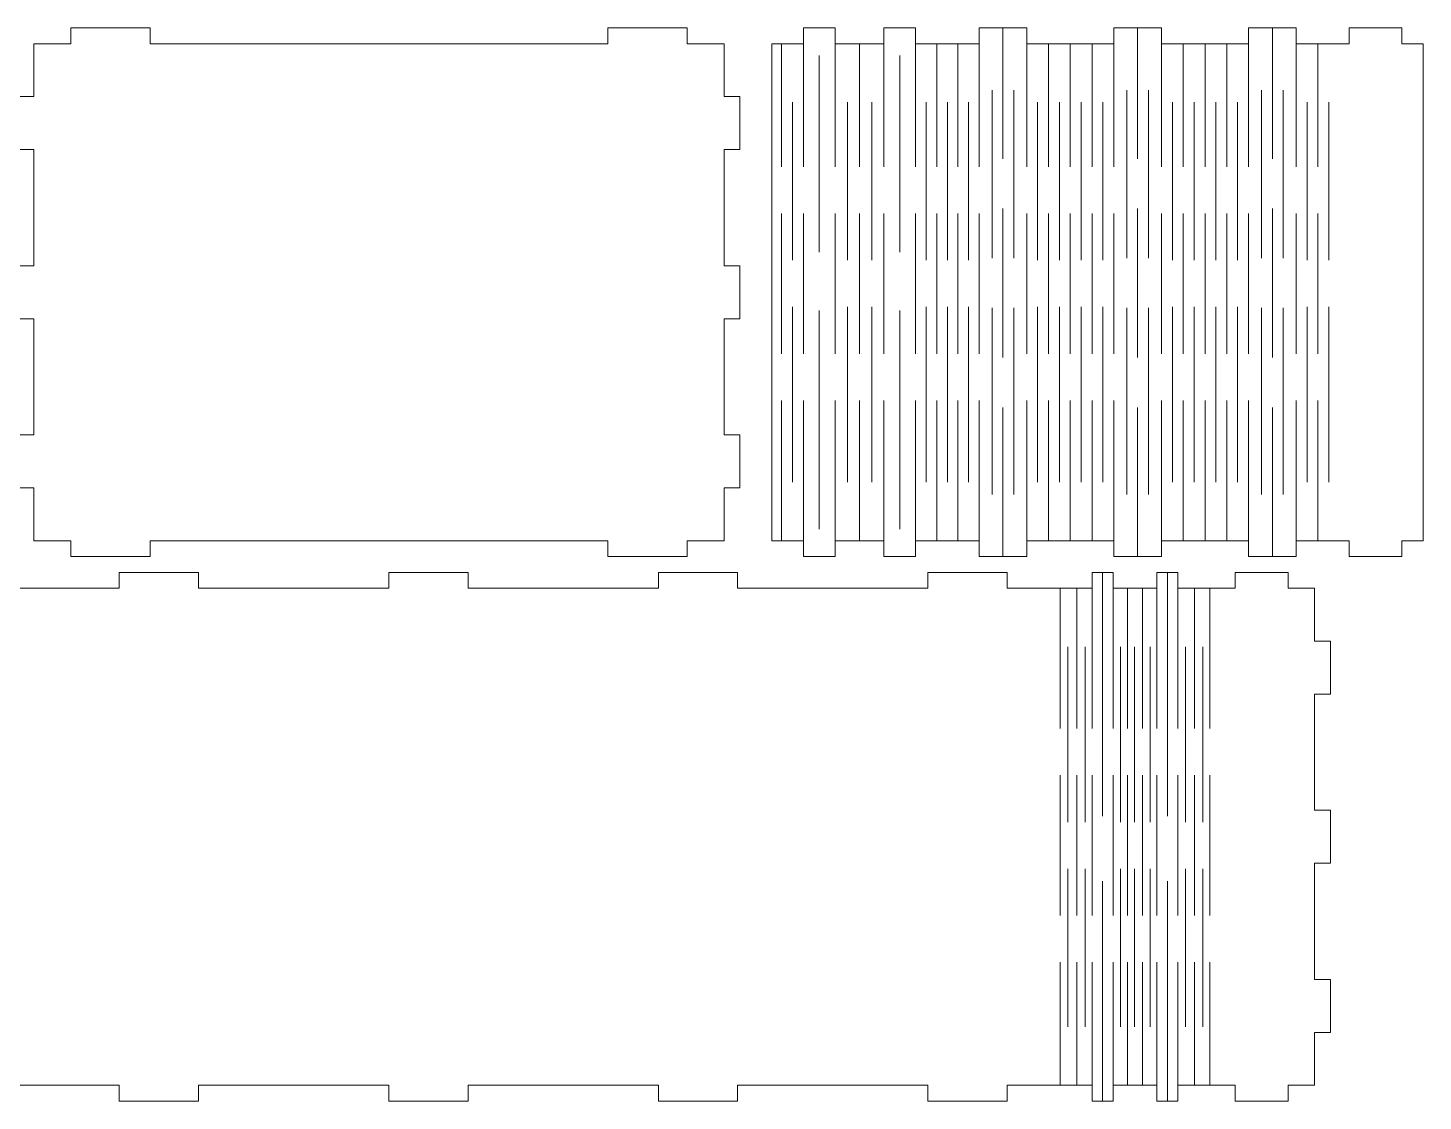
# Model space of a CAD drawing. Header units: millimetres. Extents: x -278 to 278, y -617 to 617.
# Drawn here: x 1.9 to 265.9, y 96.5 to 299.5 of the extents above; entities that cross this region are included whole.
import ezdxf

# ---------------------------------------------------------------- set-up
doc = ezdxf.new("R2010")
doc.units = ezdxf.units.MM
doc.header["$MEASUREMENT"] = 0
doc.layers.add('Camada 1', color=7, linetype='Continuous')

msp = doc.modelspace()

# ---------------------------------------------------------------- linework, layer by layer
at = {"layer": 'Camada 1', "color": 250, "lineweight": 20}
for points, knots in [([(136.6164, 244.4961), (136.6164, 244.4961), (136.6164, 254.4961), (136.6164, 254.4961), (136.6164, 254.4961), (136.6164, 254.4961), (133.6164, 254.4961), (133.6164, 254.4961), (133.6164, 254.4961), (133.6164, 254.4961), (133.6164, 276.4961), (133.6164, 276.4961), (133.6164, 276.4961), (133.6164, 276.4961), (136.6164, 276.4961), (136.6164, 276.4961), (136.6164, 276.4961), (136.6164, 276.4961), (136.6164, 286.4961), (136.6164, 286.4961), (136.6164, 286.4961), (136.6164, 286.4961), (133.6164, 286.4961), (133.6164, 286.4961), (133.6164, 286.4961), (133.6164, 286.4961), (133.6164, 296.4961), (133.6164, 296.4961), (133.6164, 296.4961), (133.6164, 296.4961), (126.6164, 296.4961), (126.6164, 296.4961), (126.6164, 296.4961), (126.6164, 296.4961), (126.6164, 299.4961), (126.6164, 299.4961), (126.6164, 299.4961), (126.6164, 299.4961), (111.6164, 299.4961), (111.6164, 299.4961), (111.6164, 299.4961), (111.6164, 299.4961), (111.6164, 296.4961), (111.6164, 296.4961), (111.6164, 296.4961), (77.2712, 296.4961), (59.3816, 296.4961), (25.0364, 296.4961), (25.0364, 296.4961), (25.0364, 296.4961), (25.0364, 299.4961), (25.0364, 299.4961), (25.0364, 299.4961), (25.0364, 299.4961), (10.0364, 299.4961), (10.0364, 299.4961), (10.0364, 299.4961), (10.0364, 299.4961), (10.0364, 296.4961), (10.0364, 296.4961), (10.0364, 296.4961), (10.0364, 296.4961), (3.0364, 296.4961), (3.0364, 296.4961), (3.0364, 296.4961), (3.0364, 296.4961), (3.0364, 286.4961), (3.0364, 286.4961), (3.0364, 286.4961), (3.0364, 286.4961), (0.0364, 286.4961), (0.0364, 286.4961), (0.0364, 286.4961), (0.0364, 286.4961), (0.0364, 276.4961), (0.0364, 276.4961), (0.0364, 276.4961), (0.0364, 276.4961), (3.0364, 276.4961), (3.0364, 276.4961), (3.0364, 276.4961), (3.0364, 276.4961), (3.0364, 254.4961), (3.0364, 254.4961), (3.0364, 254.4961), (3.0364, 254.4961), (0.0364, 254.4961), (0.0364, 254.4961), (0.0364, 254.4961), (0.0364, 254.4961), (0.0364, 244.4961), (0.0364, 244.4961), (0.0364, 244.4961), (0.0364, 244.4961), (3.0364, 244.4961), (3.0364, 244.4961), (3.0364, 244.4961), (3.0364, 244.4961), (3.0364, 222.4961), (3.0364, 222.4961), (3.0364, 222.4961), (3.0364, 222.4961), (0.0364, 222.4961), (0.0364, 222.4961), (0.0364, 222.4961), (0.0364, 222.4961), (0.0364, 212.4961), (0.0364, 212.4961), (0.0364, 212.4961), (0.0364, 212.4961), (3.0364, 212.4961), (3.0364, 212.4961), (3.0364, 212.4961), (3.0364, 212.4961), (3.0364, 202.4961), (3.0364, 202.4961), (3.0364, 202.4961), (3.0364, 202.4961), (10.0364, 202.4961), (10.0364, 202.4961), (10.0364, 202.4961), (10.0364, 202.4961), (10.0364, 199.4961), (10.0364, 199.4961), (10.0364, 199.4961), (10.0364, 199.4961), (25.0364, 199.4961), (25.0364, 199.4961), (25.0364, 199.4961), (25.0364, 199.4961), (25.0364, 202.4961), (25.0364, 202.4961), (25.0364, 202.4961), (59.3816, 202.4961), (77.2712, 202.4961), (111.6164, 202.4961), (111.6164, 202.4961), (111.6164, 202.4961), (111.6164, 199.4961), (111.6164, 199.4961), (111.6164, 199.4961), (111.6164, 199.4961), (126.6164, 199.4961), (126.6164, 199.4961), (126.6164, 199.4961), (126.6164, 199.4961), (126.6164, 202.4961), (126.6164, 202.4961), (126.6164, 202.4961), (126.6164, 202.4961), (133.6164, 202.4961), (133.6164, 202.4961), (133.6164, 202.4961), (133.6164, 202.4961), (133.6164, 212.4961), (133.6164, 212.4961), (133.6164, 212.4961), (133.6164, 212.4961), (136.6164, 212.4961), (136.6164, 212.4961), (136.6164, 212.4961), (136.6164, 212.4961), (136.6164, 222.4961), (136.6164, 222.4961), (136.6164, 222.4961), (136.6164, 222.4961), (133.6164, 222.4961), (133.6164, 222.4961), (133.6164, 222.4961), (133.6164, 222.4961), (133.6164, 244.4961), (133.6164, 244.4961), (133.6164, 244.4961), (133.6164, 244.4961), (136.6164, 244.4961), (136.6164, 244.4961)], [0, 0, 0, 0, 0.02222222, 0.02222222, 0.02222222, 0.02222222, 0.04444444, 0.04444444, 0.04444444, 0.04444444, 0.06666667, 0.06666667, 0.06666667, 0.06666667, 0.08888889, 0.08888889, 0.08888889, 0.08888889, 0.11111111, 0.11111111, 0.11111111, 0.11111111, 0.13333333, 0.13333333, 0.13333333, 0.13333333, 0.15555556, 0.15555556, 0.15555556, 0.15555556, 0.17777778, 0.17777778, 0.17777778, 0.17777778, 0.2, 0.2, 0.2, 0.2, 0.22222222, 0.22222222, 0.22222222, 0.22222222, 0.24444444, 0.24444444, 0.24444444, 0.24444444, 0.26666667, 0.26666667, 0.26666667, 0.26666667, 0.28888889, 0.28888889, 0.28888889, 0.28888889, 0.31111111, 0.31111111, 0.31111111, 0.31111111, 0.33333333, 0.33333333, 0.33333333, 0.33333333, 0.35555556, 0.35555556, 0.35555556, 0.35555556, 0.37777778, 0.37777778, 0.37777778, 0.37777778, 0.4, 0.4, 0.4, 0.4, 0.42222222, 0.42222222, 0.42222222, 0.42222222, 0.44444444, 0.44444444, 0.44444444, 0.44444444, 0.46666667, 0.46666667, 0.46666667, 0.46666667, 0.48888889, 0.48888889, 0.48888889, 0.48888889, 0.51111111, 0.51111111, 0.51111111, 0.51111111, 0.53333333, 0.53333333, 0.53333333, 0.53333333, 0.55555556, 0.55555556, 0.55555556, 0.55555556, 0.57777778, 0.57777778, 0.57777778, 0.57777778, 0.6, 0.6, 0.6, 0.6, 0.62222222, 0.62222222, 0.62222222, 0.62222222, 0.64444444, 0.64444444, 0.64444444, 0.64444444, 0.66666667, 0.66666667, 0.66666667, 0.66666667, 0.68888889, 0.68888889, 0.68888889, 0.68888889, 0.71111111, 0.71111111, 0.71111111, 0.71111111, 0.73333333, 0.73333333, 0.73333333, 0.73333333, 0.75555556, 0.75555556, 0.75555556, 0.75555556, 0.77777778, 0.77777778, 0.77777778, 0.77777778, 0.8, 0.8, 0.8, 0.8, 0.82222222, 0.82222222, 0.82222222, 0.82222222, 0.84444444, 0.84444444, 0.84444444, 0.84444444, 0.86666667, 0.86666667, 0.86666667, 0.86666667, 0.88888889, 0.88888889, 0.88888889, 0.88888889, 0.91111111, 0.91111111, 0.91111111, 0.91111111, 0.93333333, 0.93333333, 0.93333333, 0.93333333, 0.95555556, 0.95555556, 0.95555556, 0.95555556, 1, 1, 1, 1]), ([(265.8636, 202.4961), (265.8636, 202.4961), (265.8636, 296.4961), (265.8636, 296.4961), (265.8636, 296.4961), (265.8636, 296.4961), (261.8636, 296.4961), (261.8636, 296.4961), (261.8636, 296.4961), (261.8636, 296.4961), (261.8636, 299.4961), (261.8636, 299.4961), (261.8636, 299.4961), (261.8636, 299.4961), (251.8636, 299.4961), (251.8636, 299.4961), (251.8636, 299.4961), (251.8636, 299.4961), (251.8636, 296.4961), (251.8636, 296.4961), (251.8636, 296.4961), (251.8636, 296.4961), (241.855, 296.4961), (241.855, 296.4961), (241.855, 296.4961), (241.855, 296.4961), (241.855, 299.4961), (241.855, 299.4961), (241.855, 299.4961), (241.855, 299.4961), (232.8363, 299.4961), (232.8363, 299.4961), (232.8363, 299.4961), (232.8363, 299.4961), (232.8363, 296.4961), (232.8363, 296.4961), (232.8363, 296.4961), (232.8363, 296.4961), (216.367, 296.4961), (216.367, 296.4961), (216.367, 296.4961), (216.367, 296.4961), (216.367, 299.4961), (216.367, 299.4961), (216.367, 299.4961), (216.367, 299.4961), (207.3483, 299.4961), (207.3483, 299.4961), (207.3483, 299.4961), (207.3483, 299.4961), (207.3483, 296.4961), (207.3483, 296.4961), (207.3483, 296.4961), (207.3483, 296.4961), (190.879, 296.4961), (190.879, 296.4961), (190.879, 296.4961), (190.879, 296.4961), (190.879, 299.4961), (190.879, 299.4961), (190.879, 299.4961), (190.879, 299.4961), (181.8603, 299.4961), (181.8603, 299.4961), (181.8603, 299.4961), (181.8603, 299.4961), (181.8603, 296.4961), (181.8603, 296.4961), (181.8603, 296.4961), (181.8603, 296.4961), (169.8444, 296.4961), (169.8444, 296.4961), (169.8444, 296.4961), (169.8444, 296.4961), (169.8444, 299.4961), (169.8444, 299.4961), (169.8444, 299.4961), (169.8444, 299.4961), (163.8419, 299.4961), (163.8419, 299.4961), (163.8419, 299.4961), (163.8419, 299.4961), (163.8419, 296.4961), (163.8419, 296.4961), (163.8419, 296.4961), (163.8419, 296.4961), (154.6261, 296.4961), (154.6261, 296.4961), (154.6261, 296.4961), (154.6261, 296.4961), (154.6261, 299.4961), (154.6261, 299.4961), (154.6261, 299.4961), (154.6261, 299.4961), (148.6237, 299.4961), (148.6237, 299.4961), (148.6237, 299.4961), (148.6237, 299.4961), (148.6237, 296.4961), (148.6237, 296.4961), (148.6237, 296.4961), (148.6237, 296.4961), (142.6164, 296.4961), (142.6164, 296.4961), (142.6164, 296.4961), (142.6164, 296.4961), (142.6164, 202.4961), (142.6164, 202.4961), (142.6164, 202.4961), (142.6164, 202.4961), (148.6237, 202.4961), (148.6237, 202.4961), (148.6237, 202.4961), (148.6237, 202.4961), (148.6237, 199.4961), (148.6237, 199.4961), (148.6237, 199.4961), (148.6237, 199.4961), (154.6261, 199.4961), (154.6261, 199.4961), (154.6261, 199.4961), (154.6261, 199.4961), (154.6261, 202.4961), (154.6261, 202.4961), (154.6261, 202.4961), (154.6261, 202.4961), (163.8419, 202.4961), (163.8419, 202.4961), (163.8419, 202.4961), (163.8419, 202.4961), (163.8419, 199.4961), (163.8419, 199.4961), (163.8419, 199.4961), (163.8419, 199.4961), (169.8444, 199.4961), (169.8444, 199.4961), (169.8444, 199.4961), (169.8444, 199.4961), (169.8444, 202.4961), (169.8444, 202.4961), (169.8444, 202.4961), (169.8444, 202.4961), (181.8603, 202.4961), (181.8603, 202.4961), (181.8603, 202.4961), (181.8603, 202.4961), (181.8603, 199.4961), (181.8603, 199.4961), (181.8603, 199.4961), (181.8603, 199.4961), (190.879, 199.4961), (190.879, 199.4961), (190.879, 199.4961), (190.879, 199.4961), (190.879, 202.4961), (190.879, 202.4961), (190.879, 202.4961), (190.879, 202.4961), (207.3483, 202.4961), (207.3483, 202.4961), (207.3483, 202.4961), (207.3483, 202.4961), (207.3483, 199.4961), (207.3483, 199.4961), (207.3483, 199.4961), (207.3483, 199.4961), (216.367, 199.4961), (216.367, 199.4961), (216.367, 199.4961), (216.367, 199.4961), (216.367, 202.4961), (216.367, 202.4961), (216.367, 202.4961), (216.367, 202.4961), (232.8363, 202.4961), (232.8363, 202.4961), (232.8363, 202.4961), (232.8363, 202.4961), (232.8363, 199.4961), (232.8363, 199.4961), (232.8363, 199.4961), (232.8363, 199.4961), (241.855, 199.4961), (241.855, 199.4961), (241.855, 199.4961), (241.855, 199.4961), (241.855, 202.4961), (241.855, 202.4961), (241.855, 202.4961), (241.855, 202.4961), (251.8636, 202.4961), (251.8636, 202.4961), (251.8636, 202.4961), (251.8636, 202.4961), (251.8636, 199.4961), (251.8636, 199.4961), (251.8636, 199.4961), (251.8636, 199.4961), (261.8636, 199.4961), (261.8636, 199.4961), (261.8636, 199.4961), (261.8636, 199.4961), (261.8636, 202.4961), (261.8636, 202.4961), (261.8636, 202.4961), (261.8636, 202.4961), (265.8636, 202.4961), (265.8636, 202.4961)], [0, 0, 0, 0, 0.01886792, 0.01886792, 0.01886792, 0.01886792, 0.03773585, 0.03773585, 0.03773585, 0.03773585, 0.05660377, 0.05660377, 0.05660377, 0.05660377, 0.0754717, 0.0754717, 0.0754717, 0.0754717, 0.09433962, 0.09433962, 0.09433962, 0.09433962, 0.11320755, 0.11320755, 0.11320755, 0.11320755, 0.13207547, 0.13207547, 0.13207547, 0.13207547, 0.1509434, 0.1509434, 0.1509434, 0.1509434, 0.16981132, 0.16981132, 0.16981132, 0.16981132, 0.18867925, 0.18867925, 0.18867925, 0.18867925, 0.20754717, 0.20754717, 0.20754717, 0.20754717, 0.22641509, 0.22641509, 0.22641509, 0.22641509, 0.24528302, 0.24528302, 0.24528302, 0.24528302, 0.26415094, 0.26415094, 0.26415094, 0.26415094, 0.28301887, 0.28301887, 0.28301887, 0.28301887, 0.30188679, 0.30188679, 0.30188679, 0.30188679, 0.32075472, 0.32075472, 0.32075472, 0.32075472, 0.33962264, 0.33962264, 0.33962264, 0.33962264, 0.35849057, 0.35849057, 0.35849057, 0.35849057, 0.37735849, 0.37735849, 0.37735849, 0.37735849, 0.39622642, 0.39622642, 0.39622642, 0.39622642, 0.41509434, 0.41509434, 0.41509434, 0.41509434, 0.43396226, 0.43396226, 0.43396226, 0.43396226, 0.45283019, 0.45283019, 0.45283019, 0.45283019, 0.47169811, 0.47169811, 0.47169811, 0.47169811, 0.49056604, 0.49056604, 0.49056604, 0.49056604, 0.50943396, 0.50943396, 0.50943396, 0.50943396, 0.52830189, 0.52830189, 0.52830189, 0.52830189, 0.54716981, 0.54716981, 0.54716981, 0.54716981, 0.56603774, 0.56603774, 0.56603774, 0.56603774, 0.58490566, 0.58490566, 0.58490566, 0.58490566, 0.60377358, 0.60377358, 0.60377358, 0.60377358, 0.62264151, 0.62264151, 0.62264151, 0.62264151, 0.64150943, 0.64150943, 0.64150943, 0.64150943, 0.66037736, 0.66037736, 0.66037736, 0.66037736, 0.67924528, 0.67924528, 0.67924528, 0.67924528, 0.69811321, 0.69811321, 0.69811321, 0.69811321, 0.71698113, 0.71698113, 0.71698113, 0.71698113, 0.73584906, 0.73584906, 0.73584906, 0.73584906, 0.75471698, 0.75471698, 0.75471698, 0.75471698, 0.77358491, 0.77358491, 0.77358491, 0.77358491, 0.79245283, 0.79245283, 0.79245283, 0.79245283, 0.81132075, 0.81132075, 0.81132075, 0.81132075, 0.83018868, 0.83018868, 0.83018868, 0.83018868, 0.8490566, 0.8490566, 0.8490566, 0.8490566, 0.86792453, 0.86792453, 0.86792453, 0.86792453, 0.88679245, 0.88679245, 0.88679245, 0.88679245, 0.90566038, 0.90566038, 0.90566038, 0.90566038, 0.9245283, 0.9245283, 0.9245283, 0.9245283, 0.94339623, 0.94339623, 0.94339623, 0.94339623, 0.96226415, 0.96226415, 0.96226415, 0.96226415, 1, 1, 1, 1]), ([(245.313, 109.4961), (245.313, 109.4961), (245.313, 99.4961), (245.313, 99.4961), (245.313, 99.4961), (245.313, 99.4961), (240.313, 99.4961), (240.313, 99.4961), (240.313, 99.4961), (240.313, 99.4961), (240.313, 96.4961), (240.313, 96.4961), (240.313, 96.4961), (240.313, 96.4961), (230.313, 96.4961), (230.313, 96.4961), (230.313, 96.4961), (230.313, 96.4961), (230.313, 99.4961), (230.313, 99.4961), (230.313, 99.4961), (230.313, 99.4961), (219.4827, 99.4961), (219.4827, 99.4961), (219.4827, 99.4961), (219.4827, 99.4961), (219.4827, 96.4961), (219.4827, 96.4961), (219.4827, 96.4961), (219.4827, 96.4961), (215.4633, 96.4961), (215.4633, 96.4961), (215.4633, 96.4961), (215.4633, 96.4961), (215.4633, 99.4961), (215.4633, 99.4961), (215.4633, 99.4961), (215.4633, 99.4961), (207.239, 99.4961), (207.239, 99.4961), (207.239, 99.4961), (207.239, 99.4961), (207.239, 96.4961), (207.239, 96.4961), (207.239, 96.4961), (207.239, 96.4961), (203.2196, 96.4961), (203.2196, 96.4961), (203.2196, 96.4961), (203.2196, 96.4961), (203.2196, 99.4961), (203.2196, 99.4961), (203.2196, 99.4961), (203.2196, 99.4961), (187.1747, 99.4961), (187.1747, 99.4961), (187.1747, 99.4961), (187.1747, 99.4961), (187.1747, 96.4961), (187.1747, 96.4961), (187.1747, 96.4961), (187.1747, 96.4961), (172.1747, 96.4961), (172.1747, 96.4961), (172.1747, 96.4961), (172.1747, 96.4961), (172.1747, 99.4961), (172.1747, 99.4961), (172.1747, 99.4961), (172.1747, 99.4961), (136.1747, 99.4961), (136.1747, 99.4961), (136.1747, 99.4961), (136.1747, 99.4961), (136.1747, 96.4961), (136.1747, 96.4961), (136.1747, 96.4961), (136.1747, 96.4961), (121.1747, 96.4961), (121.1747, 96.4961), (121.1747, 96.4961), (121.1747, 96.4961), (121.1747, 99.4961), (121.1747, 99.4961), (121.1747, 99.4961), (121.1747, 99.4961), (85.1747, 99.4961), (85.1747, 99.4961), (85.1747, 99.4961), (85.1747, 99.4961), (85.1747, 96.4961), (85.1747, 96.4961), (85.1747, 96.4961), (85.1747, 96.4961), (70.1747, 96.4961), (70.1747, 96.4961), (70.1747, 96.4961), (70.1747, 96.4961), (70.1747, 99.4961), (70.1747, 99.4961), (70.1747, 99.4961), (70.1747, 99.4961), (34.1747, 99.4961), (34.1747, 99.4961), (34.1747, 99.4961), (34.1747, 99.4961), (34.1747, 96.4961), (34.1747, 96.4961), (34.1747, 96.4961), (34.1747, 96.4961), (19.1747, 96.4961), (19.1747, 96.4961), (19.1747, 96.4961), (19.1747, 96.4961), (19.1747, 99.4961), (19.1747, 99.4961), (19.1747, 99.4961), (-4.9777, 99.4961), (10.4881, 99.4961), (-11.8253, 99.4961), (-11.8253, 99.4961), (-11.8253, 130.7272), (-11.8253, 162.265), (-11.8253, 193.4961), (-11.8253, 193.4961), (10.4881, 193.4961), (-4.9777, 193.4961), (19.1747, 193.4961), (19.1747, 193.4961), (19.1747, 193.4961), (19.1747, 196.4961), (19.1747, 196.4961), (19.1747, 196.4961), (19.1747, 196.4961), (34.1747, 196.4961), (34.1747, 196.4961), (34.1747, 196.4961), (34.1747, 196.4961), (34.1747, 193.4961), (34.1747, 193.4961), (34.1747, 193.4961), (34.1747, 193.4961), (70.1747, 193.4961), (70.1747, 193.4961), (70.1747, 193.4961), (70.1747, 193.4961), (70.1747, 196.4961), (70.1747, 196.4961), (70.1747, 196.4961), (70.1747, 196.4961), (85.1747, 196.4961), (85.1747, 196.4961), (85.1747, 196.4961), (85.1747, 196.4961), (85.1747, 193.4961), (85.1747, 193.4961), (85.1747, 193.4961), (85.1747, 193.4961), (121.1747, 193.4961), (121.1747, 193.4961), (121.1747, 193.4961), (121.1747, 193.4961), (121.1747, 196.4961), (121.1747, 196.4961), (121.1747, 196.4961), (121.1747, 196.4961), (136.1747, 196.4961), (136.1747, 196.4961), (136.1747, 196.4961), (136.1747, 196.4961), (136.1747, 193.4961), (136.1747, 193.4961), (136.1747, 193.4961), (136.1747, 193.4961), (172.1747, 193.4961), (172.1747, 193.4961), (172.1747, 193.4961), (172.1747, 193.4961), (172.1747, 196.4961), (172.1747, 196.4961), (172.1747, 196.4961), (172.1747, 196.4961), (187.1747, 196.4961), (187.1747, 196.4961), (187.1747, 196.4961), (187.1747, 196.4961), (187.1747, 193.4961), (187.1747, 193.4961), (187.1747, 193.4961), (187.1747, 193.4961), (203.2196, 193.4961), (203.2196, 193.4961), (203.2196, 193.4961), (203.2196, 193.4961), (203.2196, 196.4961), (203.2196, 196.4961), (203.2196, 196.4961), (203.2196, 196.4961), (207.239, 196.4961), (207.239, 196.4961), (207.239, 196.4961), (207.239, 196.4961), (207.239, 193.4961), (207.239, 193.4961), (207.239, 193.4961), (207.239, 193.4961), (215.4633, 193.4961), (215.4633, 193.4961), (215.4633, 193.4961), (215.4633, 193.4961), (215.4633, 196.4961), (215.4633, 196.4961), (215.4633, 196.4961), (215.4633, 196.4961), (219.4827, 196.4961), (219.4827, 196.4961), (219.4827, 196.4961), (219.4827, 196.4961), (219.4827, 193.4961), (219.4827, 193.4961), (219.4827, 193.4961), (219.4827, 193.4961), (230.313, 193.4961), (230.313, 193.4961), (230.313, 193.4961), (230.313, 193.4961), (230.313, 196.4961), (230.313, 196.4961), (230.313, 196.4961), (230.313, 196.4961), (240.313, 196.4961), (240.313, 196.4961), (240.313, 196.4961), (240.313, 196.4961), (240.313, 193.4961), (240.313, 193.4961), (240.313, 193.4961), (240.313, 193.4961), (245.313, 193.4961), (245.313, 193.4961), (245.313, 193.4961), (245.313, 193.4961), (245.313, 183.4961), (245.313, 183.4961), (245.313, 183.4961), (245.313, 183.4961), (248.313, 183.4961), (248.313, 183.4961), (248.313, 183.4961), (248.313, 183.4961), (248.313, 173.4961), (248.313, 173.4961), (248.313, 173.4961), (248.313, 173.4961), (245.313, 173.4961), (245.313, 173.4961), (245.313, 173.4961), (245.313, 173.4961), (245.313, 151.4961), (245.313, 151.4961), (245.313, 151.4961), (245.313, 151.4961), (248.313, 151.4961), (248.313, 151.4961), (248.313, 151.4961), (248.313, 151.4961), (248.313, 141.4961), (248.313, 141.4961), (248.313, 141.4961), (248.313, 141.4961), (245.313, 141.4961), (245.313, 141.4961), (245.313, 141.4961), (245.313, 141.4961), (245.313, 119.4961), (245.313, 119.4961), (245.313, 119.4961), (245.313, 119.4961), (248.313, 119.4961), (248.313, 119.4961), (248.313, 119.4961), (248.313, 119.4961), (248.313, 109.4961), (248.313, 109.4961), (248.313, 109.4961), (248.313, 109.4961), (245.313, 109.4961), (245.313, 109.4961)], [0, 0, 0, 0, 0.01369863, 0.01369863, 0.01369863, 0.01369863, 0.02739726, 0.02739726, 0.02739726, 0.02739726, 0.04109589, 0.04109589, 0.04109589, 0.04109589, 0.05479452, 0.05479452, 0.05479452, 0.05479452, 0.06849315, 0.06849315, 0.06849315, 0.06849315, 0.08219178, 0.08219178, 0.08219178, 0.08219178, 0.09589041, 0.09589041, 0.09589041, 0.09589041, 0.10958904, 0.10958904, 0.10958904, 0.10958904, 0.12328767, 0.12328767, 0.12328767, 0.12328767, 0.1369863, 0.1369863, 0.1369863, 0.1369863, 0.15068493, 0.15068493, 0.15068493, 0.15068493, 0.16438356, 0.16438356, 0.16438356, 0.16438356, 0.17808219, 0.17808219, 0.17808219, 0.17808219, 0.19178082, 0.19178082, 0.19178082, 0.19178082, 0.20547945, 0.20547945, 0.20547945, 0.20547945, 0.21917808, 0.21917808, 0.21917808, 0.21917808, 0.23287671, 0.23287671, 0.23287671, 0.23287671, 0.24657534, 0.24657534, 0.24657534, 0.24657534, 0.26027397, 0.26027397, 0.26027397, 0.26027397, 0.2739726, 0.2739726, 0.2739726, 0.2739726, 0.28767123, 0.28767123, 0.28767123, 0.28767123, 0.30136986, 0.30136986, 0.30136986, 0.30136986, 0.31506849, 0.31506849, 0.31506849, 0.31506849, 0.32876712, 0.32876712, 0.32876712, 0.32876712, 0.34246575, 0.34246575, 0.34246575, 0.34246575, 0.35616438, 0.35616438, 0.35616438, 0.35616438, 0.36986301, 0.36986301, 0.36986301, 0.36986301, 0.38356164, 0.38356164, 0.38356164, 0.38356164, 0.39726027, 0.39726027, 0.39726027, 0.39726027, 0.4109589, 0.4109589, 0.4109589, 0.4109589, 0.42465753, 0.42465753, 0.42465753, 0.42465753, 0.43835616, 0.43835616, 0.43835616, 0.43835616, 0.45205479, 0.45205479, 0.45205479, 0.45205479, 0.46575342, 0.46575342, 0.46575342, 0.46575342, 0.47945205, 0.47945205, 0.47945205, 0.47945205, 0.49315068, 0.49315068, 0.49315068, 0.49315068, 0.50684932, 0.50684932, 0.50684932, 0.50684932, 0.52054795, 0.52054795, 0.52054795, 0.52054795, 0.53424658, 0.53424658, 0.53424658, 0.53424658, 0.54794521, 0.54794521, 0.54794521, 0.54794521, 0.56164384, 0.56164384, 0.56164384, 0.56164384, 0.57534247, 0.57534247, 0.57534247, 0.57534247, 0.5890411, 0.5890411, 0.5890411, 0.5890411, 0.60273973, 0.60273973, 0.60273973, 0.60273973, 0.61643836, 0.61643836, 0.61643836, 0.61643836, 0.63013699, 0.63013699, 0.63013699, 0.63013699, 0.64383562, 0.64383562, 0.64383562, 0.64383562, 0.65753425, 0.65753425, 0.65753425, 0.65753425, 0.67123288, 0.67123288, 0.67123288, 0.67123288, 0.68493151, 0.68493151, 0.68493151, 0.68493151, 0.69863014, 0.69863014, 0.69863014, 0.69863014, 0.71232877, 0.71232877, 0.71232877, 0.71232877, 0.7260274, 0.7260274, 0.7260274, 0.7260274, 0.73972603, 0.73972603, 0.73972603, 0.73972603, 0.75342466, 0.75342466, 0.75342466, 0.75342466, 0.76712329, 0.76712329, 0.76712329, 0.76712329, 0.78082192, 0.78082192, 0.78082192, 0.78082192, 0.79452055, 0.79452055, 0.79452055, 0.79452055, 0.80821918, 0.80821918, 0.80821918, 0.80821918, 0.82191781, 0.82191781, 0.82191781, 0.82191781, 0.83561644, 0.83561644, 0.83561644, 0.83561644, 0.84931507, 0.84931507, 0.84931507, 0.84931507, 0.8630137, 0.8630137, 0.8630137, 0.8630137, 0.87671233, 0.87671233, 0.87671233, 0.87671233, 0.89041096, 0.89041096, 0.89041096, 0.89041096, 0.90410959, 0.90410959, 0.90410959, 0.90410959, 0.91780822, 0.91780822, 0.91780822, 0.91780822, 0.93150685, 0.93150685, 0.93150685, 0.93150685, 0.94520548, 0.94520548, 0.94520548, 0.94520548, 0.95890411, 0.95890411, 0.95890411, 0.95890411, 0.97260274, 0.97260274, 0.97260274, 0.97260274, 1, 1, 1, 1])]:
    msp.add_open_spline(points, degree=3, knots=knots, dxfattribs=at)
for points in [[(186.3696, 274.7605), (186.3696, 274.7605), (186.3696, 299.4961), (186.3696, 299.4961)], [(211.8576, 274.7605), (211.8576, 274.7605), (211.8576, 299.4961), (211.8576, 299.4961)], [(237.3456, 274.7605), (237.3456, 274.7605), (237.3456, 299.4961), (237.3456, 299.4961)], [(144.489, 273.2446), (144.489, 273.2446), (144.489, 296.4961), (144.489, 296.4961)], [(148.6237, 273.2446), (148.6237, 273.2446), (148.6237, 296.4961), (148.6237, 296.4961)], [(154.6263, 273.2446), (154.6263, 273.2446), (154.6263, 296.4961), (154.6263, 296.4961)], [(159.2345, 273.2446), (159.2345, 273.2446), (159.2345, 296.4961), (159.2345, 296.4961)], [(163.8419, 273.2446), (163.8419, 273.2446), (163.8419, 296.4961), (163.8419, 296.4961)], [(169.8446, 273.2446), (169.8446, 273.2446), (169.8446, 296.4961), (169.8446, 296.4961)], [(173.8498, 273.2446), (173.8498, 273.2446), (173.8498, 296.4961), (173.8498, 296.4961)], [(177.8554, 273.2446), (177.8554, 273.2446), (177.8554, 296.4961), (177.8554, 296.4961)], [(181.8603, 273.2446), (181.8603, 273.2446), (181.8603, 296.4961), (181.8603, 296.4961)], [(190.879, 273.2446), (190.879, 273.2446), (190.879, 296.4961), (190.879, 296.4961)], [(194.9962, 273.2446), (194.9962, 273.2446), (194.9962, 296.4961), (194.9962, 296.4961)], [(199.1135, 273.2446), (199.1135, 273.2446), (199.1135, 296.4961), (199.1135, 296.4961)], [(203.2311, 273.2446), (203.2311, 273.2446), (203.2311, 296.4961), (203.2311, 296.4961)], [(207.3481, 273.2446), (207.3481, 273.2446), (207.3481, 296.4961), (207.3481, 296.4961)], [(216.367, 273.2446), (216.367, 273.2446), (216.367, 296.4961), (216.367, 296.4961)], [(220.4842, 273.2446), (220.4842, 273.2446), (220.4842, 296.4961), (220.4842, 296.4961)], [(224.6015, 273.2446), (224.6015, 273.2446), (224.6015, 296.4961), (224.6015, 296.4961)], [(228.7191, 273.2446), (228.7191, 273.2446), (228.7191, 296.4961), (228.7191, 296.4961)], [(232.8361, 273.2446), (232.8361, 273.2446), (232.8361, 296.4961), (232.8361, 296.4961)], [(241.855, 273.2446), (241.855, 273.2446), (241.855, 296.4961), (241.855, 296.4961)], [(245.972, 273.2446), (245.972, 273.2446), (245.972, 296.4961), (245.972, 296.4961)], [(151.6249, 257.0522), (151.6249, 257.0522), (151.6249, 294.306), (151.6249, 294.306)], [(166.8431, 257.0522), (166.8431, 257.0522), (166.8431, 294.306), (166.8431, 294.306)], [(146.5563, 255.5574), (146.5563, 255.5574), (146.5563, 285.4416), (146.5563, 285.4416)], [(156.9303, 255.5574), (156.9303, 255.5574), (156.9303, 285.4416), (156.9303, 285.4416)], [(161.5381, 255.5574), (161.5381, 255.5574), (161.5381, 285.4416), (161.5381, 285.4416)], [(171.8473, 255.5574), (171.8473, 255.5574), (171.8473, 285.4416), (171.8473, 285.4416)], [(175.8525, 255.5574), (175.8525, 255.5574), (175.8525, 285.4416), (175.8525, 285.4416)], [(179.8578, 255.5574), (179.8578, 255.5574), (179.8578, 285.4416), (179.8578, 285.4416)], [(184.3107, 255.9443), (184.3107, 255.9443), (184.3107, 287.736), (184.3107, 287.736)], [(188.4281, 255.9443), (188.4281, 255.9443), (188.4281, 287.736), (188.4281, 287.736)], [(192.9376, 255.5574), (192.9376, 255.5574), (192.9376, 285.4416), (192.9376, 285.4416)], [(197.0549, 255.5574), (197.0549, 255.5574), (197.0549, 285.4416), (197.0549, 285.4416)], [(201.1722, 255.5574), (201.1722, 255.5574), (201.1722, 285.4416), (201.1722, 285.4416)], [(205.2896, 255.5574), (205.2896, 255.5574), (205.2896, 285.4416), (205.2896, 285.4416)], [(209.7987, 255.9443), (209.7987, 255.9443), (209.7987, 287.736), (209.7987, 287.736)], [(213.9161, 255.9443), (213.9161, 255.9443), (213.9161, 287.736), (213.9161, 287.736)], [(218.4256, 255.5574), (218.4256, 255.5574), (218.4256, 285.4416), (218.4256, 285.4416)], [(222.5429, 255.5574), (222.5429, 255.5574), (222.5429, 285.4416), (222.5429, 285.4416)], [(226.6602, 255.5574), (226.6602, 255.5574), (226.6602, 285.4416), (226.6602, 285.4416)], [(230.7776, 255.5574), (230.7776, 255.5574), (230.7776, 285.4416), (230.7776, 285.4416)], [(235.2867, 255.9443), (235.2867, 255.9443), (235.2867, 287.736), (235.2867, 287.736)], [(239.4041, 255.9443), (239.4041, 255.9443), (239.4041, 287.736), (239.4041, 287.736)], [(243.9135, 255.5574), (243.9135, 255.5574), (243.9135, 285.4416), (243.9135, 285.4416)], [(248.0309, 255.5574), (248.0309, 255.5574), (248.0309, 285.4416), (248.0309, 285.4416)], [(144.489, 237.8703), (144.489, 237.8703), (144.489, 264.4009), (144.489, 264.4009)], [(148.6237, 237.8703), (148.6237, 237.8703), (148.6237, 264.4009), (148.6237, 264.4009)], [(154.6263, 237.8703), (154.6263, 237.8703), (154.6263, 264.4009), (154.6263, 264.4009)], [(159.2345, 237.8703), (159.2345, 237.8703), (159.2345, 264.4009), (159.2345, 264.4009)], [(163.8419, 237.8703), (163.8419, 237.8703), (163.8419, 264.4009), (163.8419, 264.4009)], [(169.8446, 237.8703), (169.8446, 237.8703), (169.8446, 264.4009), (169.8446, 264.4009)], [(173.8498, 237.8703), (173.8498, 237.8703), (173.8498, 264.4009), (173.8498, 264.4009)], [(177.8554, 237.8703), (177.8554, 237.8703), (177.8554, 264.4009), (177.8554, 264.4009)], [(181.8603, 237.8703), (181.8603, 237.8703), (181.8603, 264.4009), (181.8603, 264.4009)], [(186.3696, 237.1282), (186.3696, 237.1282), (186.3696, 265.3523), (186.3696, 265.3523)], [(190.879, 237.8703), (190.879, 237.8703), (190.879, 264.4009), (190.879, 264.4009)], [(194.9962, 237.8703), (194.9962, 237.8703), (194.9962, 264.4009), (194.9962, 264.4009)], [(199.1135, 237.8703), (199.1135, 237.8703), (199.1135, 264.4009), (199.1135, 264.4009)], [(203.2311, 237.8703), (203.2311, 237.8703), (203.2311, 264.4009), (203.2311, 264.4009)], [(207.3481, 237.8703), (207.3481, 237.8703), (207.3481, 264.4009), (207.3481, 264.4009)], [(211.8576, 237.1282), (211.8576, 237.1282), (211.8576, 265.3523), (211.8576, 265.3523)], [(216.367, 237.8703), (216.367, 237.8703), (216.367, 264.4009), (216.367, 264.4009)], [(220.4842, 237.8703), (220.4842, 237.8703), (220.4842, 264.4009), (220.4842, 264.4009)], [(224.6015, 237.8703), (224.6015, 237.8703), (224.6015, 264.4009), (224.6015, 264.4009)], [(228.7191, 237.8703), (228.7191, 237.8703), (228.7191, 264.4009), (228.7191, 264.4009)], [(232.8361, 237.8703), (232.8361, 237.8703), (232.8361, 264.4009), (232.8361, 264.4009)], [(237.3456, 237.1282), (237.3456, 237.1282), (237.3456, 265.3523), (237.3456, 265.3523)], [(241.855, 237.8703), (241.855, 237.8703), (241.855, 264.4009), (241.855, 264.4009)], [(245.972, 237.8703), (245.972, 237.8703), (245.972, 264.4009), (245.972, 264.4009)], [(146.5563, 213.5506), (146.5563, 213.5506), (146.5563, 246.714), (146.5563, 246.714)], [(151.6249, 204.6862), (151.6249, 204.6862), (151.6249, 246.0279), (151.6249, 246.0279)], [(156.9303, 213.5506), (156.9303, 213.5506), (156.9303, 246.714), (156.9303, 246.714)], [(161.5381, 213.5506), (161.5381, 213.5506), (161.5381, 246.714), (161.5381, 246.714)], [(166.8431, 204.6862), (166.8431, 204.6862), (166.8431, 246.0279), (166.8431, 246.0279)], [(171.8473, 213.5506), (171.8473, 213.5506), (171.8473, 246.714), (171.8473, 246.714)], [(175.8525, 213.5506), (175.8525, 213.5506), (175.8525, 246.714), (175.8525, 246.714)], [(179.8578, 213.5506), (179.8578, 213.5506), (179.8578, 246.714), (179.8578, 246.714)], [(184.3107, 211.2562), (184.3107, 211.2562), (184.3107, 246.5364), (184.3107, 246.5364)], [(188.4281, 211.2562), (188.4281, 211.2562), (188.4281, 246.5364), (188.4281, 246.5364)], [(192.9376, 213.5506), (192.9376, 213.5506), (192.9376, 246.714), (192.9376, 246.714)], [(197.0549, 213.5506), (197.0549, 213.5506), (197.0549, 246.714), (197.0549, 246.714)], [(201.1722, 213.5506), (201.1722, 213.5506), (201.1722, 246.714), (201.1722, 246.714)], [(205.2896, 213.5506), (205.2896, 213.5506), (205.2896, 246.714), (205.2896, 246.714)], [(209.7987, 211.2562), (209.7987, 211.2562), (209.7987, 246.5364), (209.7987, 246.5364)], [(213.9161, 211.2562), (213.9161, 211.2562), (213.9161, 246.5364), (213.9161, 246.5364)], [(218.4256, 213.5506), (218.4256, 213.5506), (218.4256, 246.714), (218.4256, 246.714)], [(222.5429, 213.5506), (222.5429, 213.5506), (222.5429, 246.714), (222.5429, 246.714)], [(226.6602, 213.5506), (226.6602, 213.5506), (226.6602, 246.714), (226.6602, 246.714)], [(230.7776, 213.5506), (230.7776, 213.5506), (230.7776, 246.714), (230.7776, 246.714)], [(235.2867, 211.2562), (235.2867, 211.2562), (235.2867, 246.5364), (235.2867, 246.5364)], [(239.4041, 211.2562), (239.4041, 211.2562), (239.4041, 246.5364), (239.4041, 246.5364)], [(243.9135, 213.5506), (243.9135, 213.5506), (243.9135, 246.714), (243.9135, 246.714)], [(248.0309, 213.5506), (248.0309, 213.5506), (248.0309, 246.714), (248.0309, 246.714)], [(144.489, 202.4961), (144.489, 202.4961), (144.489, 229.0268), (144.489, 229.0268)], [(148.6237, 202.4961), (148.6237, 202.4961), (148.6237, 229.0268), (148.6237, 229.0268)], [(154.6263, 202.4961), (154.6263, 202.4961), (154.6263, 229.0268), (154.6263, 229.0268)], [(159.2345, 202.4961), (159.2345, 202.4961), (159.2345, 229.0268), (159.2345, 229.0268)], [(163.8419, 202.4961), (163.8419, 202.4961), (163.8419, 229.0268), (163.8419, 229.0268)], [(169.8446, 202.4961), (169.8446, 202.4961), (169.8446, 229.0268), (169.8446, 229.0268)], [(173.8498, 202.4961), (173.8498, 202.4961), (173.8498, 229.0268), (173.8498, 229.0268)], [(177.8554, 202.4961), (177.8554, 202.4961), (177.8554, 229.0268), (177.8554, 229.0268)], [(181.8603, 202.4961), (181.8603, 202.4961), (181.8603, 229.0268), (181.8603, 229.0268)], [(186.3696, 199.4961), (186.3696, 199.4961), (186.3696, 227.7202), (186.3696, 227.7202)], [(190.879, 202.4961), (190.879, 202.4961), (190.879, 229.0268), (190.879, 229.0268)], [(194.9962, 202.4961), (194.9962, 202.4961), (194.9962, 229.0268), (194.9962, 229.0268)], [(199.1135, 202.4961), (199.1135, 202.4961), (199.1135, 229.0268), (199.1135, 229.0268)], [(203.2311, 202.4961), (203.2311, 202.4961), (203.2311, 229.0268), (203.2311, 229.0268)], [(207.3481, 202.4961), (207.3481, 202.4961), (207.3481, 229.0268), (207.3481, 229.0268)], [(211.8576, 199.4961), (211.8576, 199.4961), (211.8576, 227.7202), (211.8576, 227.7202)], [(216.367, 202.4961), (216.367, 202.4961), (216.367, 229.0268), (216.367, 229.0268)], [(220.4842, 202.4961), (220.4842, 202.4961), (220.4842, 229.0268), (220.4842, 229.0268)], [(224.6015, 202.4961), (224.6015, 202.4961), (224.6015, 229.0268), (224.6015, 229.0268)], [(228.7191, 202.4961), (228.7191, 202.4961), (228.7191, 229.0268), (228.7191, 229.0268)], [(232.8361, 202.4961), (232.8361, 202.4961), (232.8361, 229.0268), (232.8361, 229.0268)], [(237.3456, 199.4961), (237.3456, 199.4961), (237.3456, 227.7202), (237.3456, 227.7202)], [(241.855, 202.4961), (241.855, 202.4961), (241.855, 229.0268), (241.855, 229.0268)], [(245.972, 202.4961), (245.972, 202.4961), (245.972, 229.0268), (245.972, 229.0268)], [(205.2293, 196.4961), (205.2293, 196.4961), (205.2293, 150.366), (205.2293, 150.366)], [(217.473, 196.4961), (217.473, 196.4961), (217.473, 150.366), (217.473, 150.366)], [(197.2137, 193.4961), (197.2137, 193.4961), (197.2137, 166.9654), (197.2137, 166.9654)], [(200.3245, 193.4961), (200.3245, 193.4961), (200.3245, 166.9654), (200.3245, 166.9654)], [(203.2194, 193.4961), (203.2194, 193.4961), (203.2194, 166.9654), (203.2194, 166.9654)], [(207.2392, 193.4961), (207.2392, 193.4961), (207.2392, 166.9654), (207.2392, 166.9654)], [(209.9197, 193.4961), (209.9197, 193.4961), (209.9197, 166.9654), (209.9197, 166.9654)], [(212.7912, 193.4961), (212.7912, 193.4961), (212.7912, 166.9654), (212.7912, 166.9654)], [(215.4633, 193.4961), (215.4633, 193.4961), (215.4633, 166.9654), (215.4633, 166.9654)], [(219.478, 193.4961), (219.478, 193.4961), (219.478, 166.9654), (219.478, 166.9654)], [(222.5888, 193.4961), (222.5888, 193.4961), (222.5888, 166.9654), (222.5888, 166.9654)], [(225.4837, 193.4961), (225.4837, 193.4961), (225.4837, 166.9654), (225.4837, 166.9654)], [(198.6657, 182.4416), (198.6657, 182.4416), (198.6657, 149.2782), (198.6657, 149.2782)], [(201.8954, 182.4416), (201.8954, 182.4416), (201.8954, 149.2782), (201.8954, 149.2782)], [(208.5795, 182.4416), (208.5795, 182.4416), (208.5795, 149.2782), (208.5795, 149.2782)], [(211.26, 182.4416), (211.26, 182.4416), (211.26, 149.2782), (211.26, 149.2782)], [(214.2412, 182.4416), (214.2412, 182.4416), (214.2412, 149.2782), (214.2412, 149.2782)], [(220.93, 182.4416), (220.93, 182.4416), (220.93, 149.2782), (220.93, 149.2782)], [(224.1597, 182.4416), (224.1597, 182.4416), (224.1597, 149.2782), (224.1597, 149.2782)], [(197.2137, 158.1219), (197.2137, 158.1219), (197.2137, 131.5913), (197.2137, 131.5913)], [(200.3245, 158.1219), (200.3245, 158.1219), (200.3245, 131.5913), (200.3245, 131.5913)], [(203.2194, 158.1219), (203.2194, 158.1219), (203.2194, 131.5913), (203.2194, 131.5913)], [(207.2392, 158.1219), (207.2392, 158.1219), (207.2392, 131.5913), (207.2392, 131.5913)], [(209.9197, 158.1219), (209.9197, 158.1219), (209.9197, 131.5913), (209.9197, 131.5913)], [(212.7912, 158.1219), (212.7912, 158.1219), (212.7912, 131.5913), (212.7912, 131.5913)], [(215.4633, 158.1219), (215.4633, 158.1219), (215.4633, 131.5913), (215.4633, 131.5913)], [(219.478, 158.1219), (219.478, 158.1219), (219.478, 131.5913), (219.478, 131.5913)], [(222.5888, 158.1219), (222.5888, 158.1219), (222.5888, 131.5913), (222.5888, 131.5913)], [(225.4837, 158.1219), (225.4837, 158.1219), (225.4837, 131.5913), (225.4837, 131.5913)], [(198.6657, 140.4348), (198.6657, 140.4348), (198.6657, 110.5506), (198.6657, 110.5506)], [(201.8954, 140.4348), (201.8954, 140.4348), (201.8954, 110.5506), (201.8954, 110.5506)], [(208.5795, 140.4348), (208.5795, 140.4348), (208.5795, 110.5506), (208.5795, 110.5506)], [(211.26, 140.4348), (211.26, 140.4348), (211.26, 110.5506), (211.26, 110.5506)], [(214.2412, 140.4348), (214.2412, 140.4348), (214.2412, 110.5506), (214.2412, 110.5506)], [(220.93, 140.4348), (220.93, 140.4348), (220.93, 110.5506), (220.93, 110.5506)], [(224.1597, 140.4348), (224.1597, 140.4348), (224.1597, 110.5506), (224.1597, 110.5506)], [(205.2293, 138.0649), (205.2293, 138.0649), (205.2293, 96.4961), (205.2293, 96.4961)], [(217.473, 138.0649), (217.473, 138.0649), (217.473, 96.4961), (217.473, 96.4961)], [(197.2137, 122.7476), (197.2137, 122.7476), (197.2137, 99.4961), (197.2137, 99.4961)], [(200.3245, 122.7476), (200.3245, 122.7476), (200.3245, 99.4961), (200.3245, 99.4961)], [(203.2194, 122.7476), (203.2194, 122.7476), (203.2194, 99.4961), (203.2194, 99.4961)], [(207.2392, 122.7476), (207.2392, 122.7476), (207.2392, 99.4961), (207.2392, 99.4961)], [(209.9197, 122.7476), (209.9197, 122.7476), (209.9197, 99.4961), (209.9197, 99.4961)], [(212.7912, 122.7476), (212.7912, 122.7476), (212.7912, 99.4961), (212.7912, 99.4961)], [(215.4633, 122.7476), (215.4633, 122.7476), (215.4633, 99.4961), (215.4633, 99.4961)], [(219.478, 122.7476), (219.478, 122.7476), (219.478, 99.4961), (219.478, 99.4961)], [(222.5888, 122.7476), (222.5888, 122.7476), (222.5888, 99.4961), (222.5888, 99.4961)], [(225.4837, 122.7476), (225.4837, 122.7476), (225.4837, 99.4961), (225.4837, 99.4961)]]:
    msp.add_open_spline(points, degree=3, dxfattribs=at)

doc.saveas('drawing.dxf')
